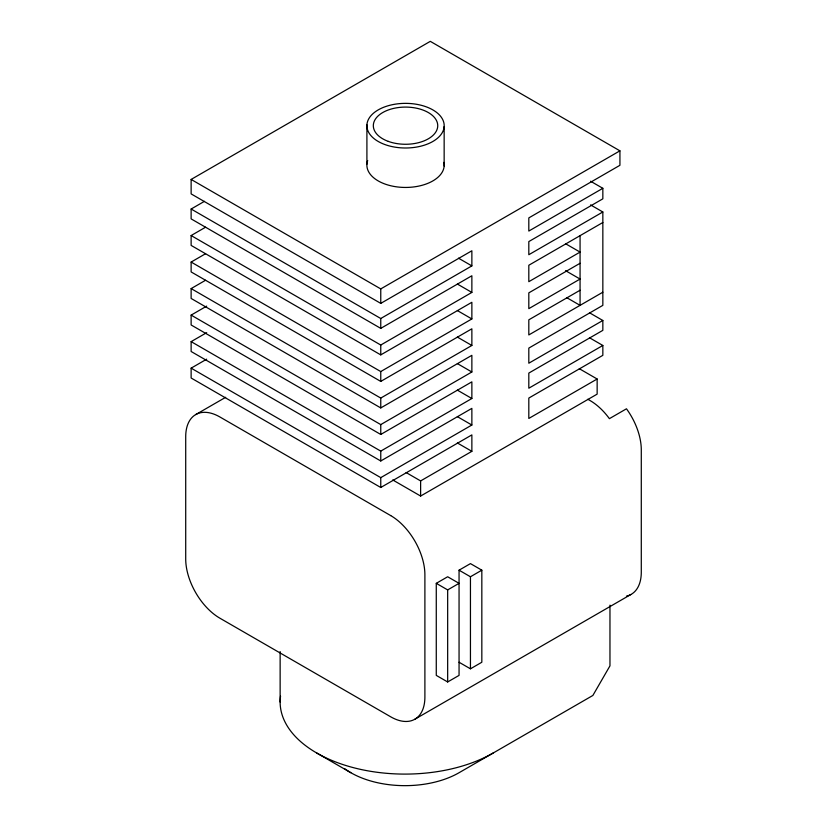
<?xml version="1.0" encoding="UTF-8"?>
<svg xmlns="http://www.w3.org/2000/svg" width="827" height="827" viewBox="0 0 827 827"><rect width="100%" height="100%" fill="white"/><g stroke="black" fill="none" stroke-linecap="round" stroke-linejoin="round"><path stroke-width="1.24" d="M280.136 702.03L280.136 651.562M366.909 124.753L366.909 164.211M444.151 166.051L444.151 126.603A38.652 22.319 0 0 0 387.605 105.908A38.652 22.319 0 0 0 384.834 144.529A38.652 22.319 0 0 0 444.151 126.603M406.119 472.548L420.623 480.921L471.866 451.335L471.866 434.899L380.761 487.496L191.13 378.011L191.13 368.149L380.761 477.634L471.866 425.026L471.866 408.373L380.761 460.98L191.13 351.496L191.13 341.634L380.761 451.108L471.866 398.511L471.866 381.847L380.761 434.454L191.13 324.97L191.13 315.108L380.761 424.592L471.866 371.985L471.866 355.331L380.761 407.928L191.13 298.454L191.13 288.592L380.761 398.066L471.866 345.469L471.866 328.805L380.761 381.412L191.13 271.928L191.13 262.066L380.761 371.55L471.866 318.943L471.866 302.289L380.761 354.886L191.13 245.412L191.13 235.55L380.761 345.024L471.866 292.427L471.866 275.763L380.761 328.371L191.13 218.886L191.13 209.024L380.761 318.509L471.866 265.901L471.866 250.777L380.761 303.385L191.13 193.9L191.13 179.438L430.298 41.35L619.93 150.834L619.93 165.297L528.815 217.904L528.815 231.053L602.842 188.308L602.842 198.831L528.815 241.577L528.815 254.726L602.842 211.981L602.842 305.359L528.815 348.095L528.815 363.218L602.842 320.483L602.842 330.345L528.815 373.08L528.815 388.204L602.842 345.469L602.842 355.331L528.815 398.066L528.815 418.452L597.146 379.004L597.146 394.128L420.623 496.045L392.732 479.949M191.13 209.024L204.465 201.323M191.13 235.55L205.572 227.208M191.13 262.066L205.572 253.724M191.13 288.592L205.572 280.25M191.13 315.108L206.688 306.124M191.13 341.634L206.688 332.65M191.13 368.149L206.688 359.176M191.13 179.438L380.761 288.912L619.93 150.834M195.72 414.585L225.668 397.301M602.842 222.504L528.815 265.25L528.815 281.687L580.068 252.09L565.565 243.727M580.068 263.275L528.815 292.861L528.815 308.647L580.068 279.05L565.565 270.677M580.068 290.236L528.815 319.822L528.815 334.945L602.842 292.21M436.274 583.335L447.665 576.76L459.057 583.335L447.665 589.909L436.274 583.335L436.274 675.39L447.665 681.965L459.057 675.39L459.057 570.185L470.449 563.611L481.831 570.185L481.831 662.241L470.449 668.816L459.057 662.241M459.057 570.185L470.449 576.76L481.831 570.185M414.885 719.211L630.753 594.572M590.571 181.227L602.842 188.308M590.571 204.9L602.842 211.981M566.681 297.627L580.068 305.359L580.068 235.654M589.455 312.751L602.842 320.483M458.489 258.179L471.866 265.901M589.455 337.736L602.842 345.469M457.372 284.054L471.866 292.427M579.303 368.697L597.146 379.004M457.372 310.57L471.866 318.943M587.821 399.255L590.033 400.537A48.317 27.901 60 0 1 609.396 418.658L626.473 408.796A48.317 27.901 60 0 1 641.287 449.857L641.287 572.16A48.317 27.901 60 0 1 626.473 596.122M457.372 337.096L471.866 345.469M457.372 363.611L471.866 371.985M457.372 390.137L471.866 398.511M457.372 416.653L471.866 425.026M457.372 442.962L471.866 451.335M316.689 752.983L350.855 772.718M609.964 605.157L609.964 665.859L592.876 695.455L459.057 772.718A76.508 44.172 0 0 1 344.869 768.821M470.449 576.76L470.449 668.816M447.665 589.909L447.665 681.965M420.623 480.921L420.623 496.045M380.761 288.912L380.761 303.385M380.761 318.509L380.761 328.371M380.761 345.024L380.761 354.886M380.761 371.55L380.761 381.412M380.761 398.066L380.761 407.928M380.761 424.592L380.761 434.454M380.761 451.108L380.761 460.98M380.761 477.634L380.761 487.496M443.882 162.371A38.652 22.319 0 0 1 403.927 187.429A38.652 22.319 0 0 1 367.695 160.552M493.223 752.983A124.825 72.073 0 0 1 352.509 767.425A124.825 72.073 0 0 1 280.549 696.138M390.726 515.603L219.889 416.973A48.317 27.901 60 0 0 185.713 436.708L185.713 559.011A48.317 27.901 60 0 0 219.889 618.193L390.726 716.823A48.317 27.901 60 0 0 424.892 697.089L424.892 574.786A48.317 27.901 60 0 0 390.726 515.603M388.287 141.386A32.212 18.597 0 0 0 437.71 126.448A32.212 18.597 0 0 0 390.592 109.205A32.212 18.597 0 0 0 388.287 141.386"/></g></svg>
